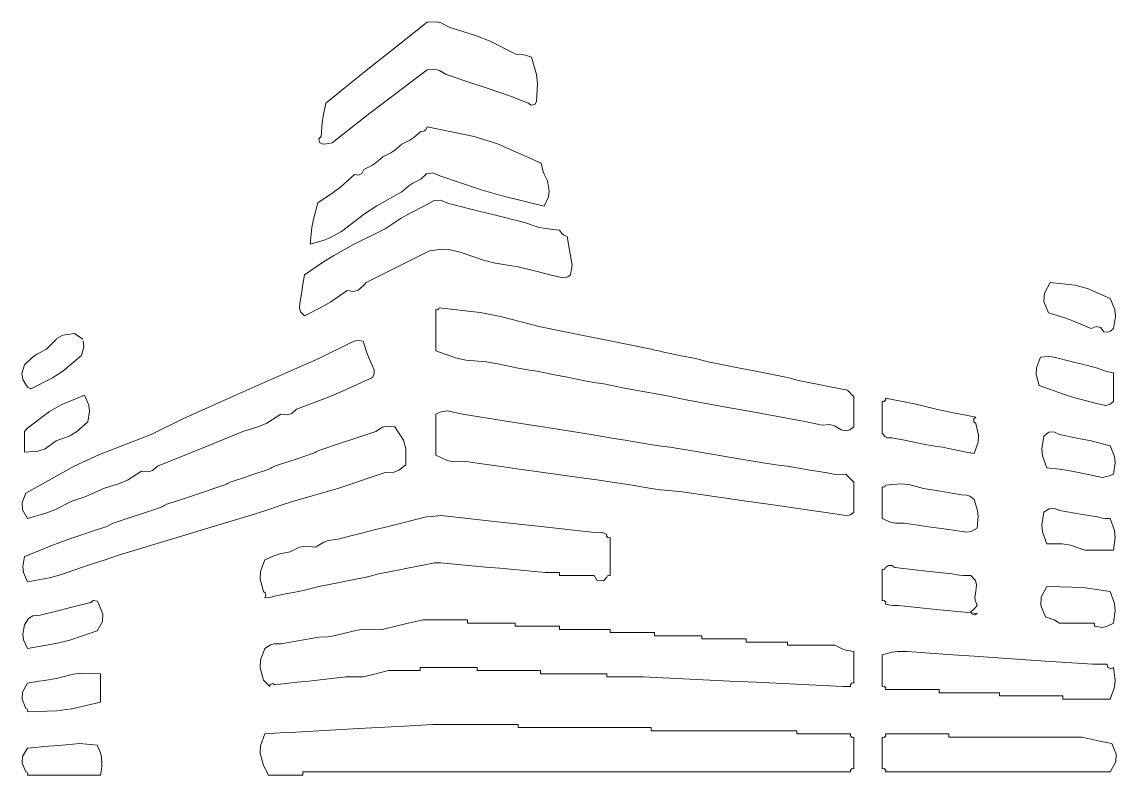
# Model space of a CAD drawing. Header units: millimetres. Extents: x -49572 to 104182, y -50696 to 51993.
# Drawn here: x -49032.79 to -49016.22, y 42904.61 to 42916.01 of the extents above; entities that cross this region are included whole.
import ezdxf

# ---------------------------------------------------------------- set-up
doc = ezdxf.new("R2010")
doc.units = ezdxf.units.MM
doc.header["$LTSCALE"] = 0.5
doc.layers.add('图框', color=7, linetype='Continuous', lineweight=18)

# ---------------------------------------------------------------- blocks, each defined once
blk = doc.blocks.new('GZDEH零件A3图框V01版')
at = {"lineweight": 5}
for p, q in [((3129.9715, -1833.5042), (3130.2794, -1833.261)), ((3130.2794, -1833.261), (3130.3479, -1833.2578)), ((3130.3479, -1833.2578), (3130.3859, -1833.2659)), ((3130.3859, -1833.2659), (3130.4472, -1833.297)), ((3130.4472, -1833.297), (3130.6539, -1833.3636)), ((3130.6539, -1833.3636), (3130.7556, -1833.4048)), ((3130.7556, -1833.4048), (3130.9505, -1833.5007)), ((3129.8181, -1833.6264), (3129.9715, -1833.5042)), ((3130.9505, -1833.5007), (3130.9992, -1833.5045)), ((3130.9992, -1833.5045), (3131.0238, -1833.5095)), ((3131.0238, -1833.5095), (3131.0703, -1833.5247)), ((3131.0703, -1833.5247), (3131.1064, -1833.6547)), ((3129.5124, -1833.8722), (3129.8181, -1833.6264)), ((3130.2794, -1833.6205), (3129.9903, -1833.8391)), ((3130.3385, -1833.6163), (3130.2794, -1833.6205)), ((3130.373, -1833.6249), (3130.3385, -1833.6163)), ((3130.4232, -1833.6565), (3130.373, -1833.6249)), ((3130.6245, -1833.7236), (3130.4232, -1833.6565)), ((3130.7252, -1833.7571), (3130.6245, -1833.7236)), ((3131.114, -1833.7254), (3131.1063, -1833.8602)), ((3131.1064, -1833.6547), (3131.114, -1833.7254)), ((3130.9265, -1833.8243), (3130.7252, -1833.7571)), ((3129.492, -1833.9718), (3129.5124, -1833.8722)), ((3129.9903, -1833.8391), (3129.8465, -1833.9493)), ((3130.9738, -1833.8449), (3130.9265, -1833.8243)), ((3130.9979, -1833.8545), (3130.9738, -1833.8449)), ((3131.0463, -1833.8722), (3130.9979, -1833.8545)), ((3131.0648, -1833.8882), (3131.0463, -1833.8722)), ((3131.0954, -1833.8821), (3131.0648, -1833.8882)), ((3131.1063, -1833.8602), (3131.0954, -1833.8821)), ((3129.4848, -1834.0225), (3129.492, -1833.9718)), ((3129.8465, -1833.9493), (3129.5603, -1834.1718)), ((3129.4765, -1834.1238), (3129.4848, -1834.0225)), ((3130.2686, -1834.0733), (3130.2794, -1834.0519)), ((3130.2794, -1834.0519), (3130.6343, -1834.1247)), ((3129.4604, -1834.1423), (3129.4765, -1834.1238)), ((3129.4665, -1834.1729), (3129.4604, -1834.1423)), ((3130.1493, -1834.1525), (3130.1789, -1834.1328)), ((3130.1789, -1834.1328), (3130.2314, -1834.0879)), ((3130.2314, -1834.0879), (3130.255, -1834.0835)), ((3130.255, -1834.0835), (3130.2686, -1834.0733)), ((3130.6343, -1834.1247), (3130.8109, -1834.181)), ((3129.4884, -1834.1838), (3129.4665, -1834.1729)), ((3129.5174, -1834.1803), (3129.4884, -1834.1838)), ((3129.5318, -1834.1779), (3129.5174, -1834.1803)), ((3129.5603, -1834.1718), (3129.5318, -1834.1779)), ((3130.0055, -1834.2484), (3130.0351, -1834.2286)), ((3130.0351, -1834.2286), (3130.0876, -1834.1838)), ((3130.0876, -1834.1838), (3130.1493, -1834.1525)), ((3130.8109, -1834.181), (3131.1422, -1834.3276)), ((3129.8912, -1834.3245), (3129.9438, -1834.2796)), ((3129.9438, -1834.2796), (3130.0055, -1834.2484)), ((3129.7854, -1834.4042), (3129.8, -1834.3755)), ((3129.8, -1834.3755), (3129.8617, -1834.3442)), ((3129.8617, -1834.3442), (3129.8912, -1834.3245)), ((3131.1422, -1834.3276), (3131.1549, -1834.3822)), ((3131.1549, -1834.3822), (3131.1648, -1834.4094)), ((3129.6248, -1834.5059), (3129.7281, -1834.4115)), ((3129.7281, -1834.4115), (3129.7598, -1834.417)), ((3129.7598, -1834.417), (3129.7854, -1834.4042)), ((3130.1698, -1834.4787), (3130.1402, -1834.4984)), ((3130.2314, -1834.4474), (3130.1698, -1834.4787)), ((3130.2738, -1834.4074), (3130.2314, -1834.4474)), ((3130.3222, -1834.3993), (3130.2738, -1834.4074)), ((3130.3752, -1834.4234), (3130.3222, -1834.3993)), ((3130.6874, -1834.5281), (3130.3752, -1834.4234)), ((3131.1648, -1834.4094), (3131.1902, -1834.4594)), ((3131.1902, -1834.4594), (3131.2028, -1834.5357)), ((3129.4525, -1834.6272), (3129.569, -1834.5496)), ((3129.569, -1834.5496), (3129.6248, -1834.5059)), ((3130.0876, -1834.5433), (3129.8972, -1834.6494)), ((3130.1402, -1834.4984), (3130.0876, -1834.5433)), ((3130.8462, -1834.5738), (3130.6874, -1834.5281)), ((3131.2028, -1834.5357), (3131.1972, -1834.5803)), ((3129.4194, -1834.7497), (3129.4525, -1834.6272)), ((3130.274, -1834.6432), (3130.1452, -1834.7073)), ((3130.3323, -1834.6097), (3130.274, -1834.6432)), ((3130.3793, -1834.6063), (3130.3323, -1834.6097)), ((3130.4418, -1834.6313), (3130.3793, -1834.6063)), ((3130.6719, -1834.6888), (3130.4418, -1834.6313)), ((3131.1662, -1834.6511), (3130.8462, -1834.5738)), ((3131.1972, -1834.5803), (3131.1662, -1834.6511)), ((3129.8051, -1834.71), (3129.6322, -1834.8429)), ((3129.8972, -1834.6494), (3129.8051, -1834.71)), ((3130.1452, -1834.7073), (3130.0824, -1834.7435)), ((3130.7869, -1834.7175), (3130.6719, -1834.6888)), ((3131.017, -1834.7751), (3130.7869, -1834.7175)), ((3129.4072, -1834.8127), (3129.4194, -1834.7497)), ((3130.0824, -1834.7435), (3129.9625, -1834.823)), ((3131.1193, -1834.8101), (3131.017, -1834.7751)), ((3131.1733, -1834.8223), (3131.1193, -1834.8101)), ((3129.3926, -1834.9388), (3129.4072, -1834.8127)), ((3129.5418, -1834.8926), (3129.4924, -1834.9124)), ((3129.6322, -1834.8429), (3129.5418, -1834.8926)), ((3129.8186, -1834.8949), (3129.7228, -1834.9428)), ((3129.8666, -1834.8709), (3129.8186, -1834.8949)), ((3129.9625, -1834.823), (3129.8666, -1834.8709)), ((3131.2807, -1834.835), (3131.1733, -1834.8223)), ((3131.2994, -1834.8593), (3131.2807, -1834.835)), ((3131.3128, -1834.87), (3131.2994, -1834.8593)), ((3131.3406, -1834.8829), (3131.3128, -1834.87)), ((3131.355, -1834.9692), (3131.3406, -1834.8829)), ((3129.4924, -1834.9124), (3129.3926, -1834.9388)), ((3129.7228, -1834.9428), (3129.5702, -1835.0271)), ((3130.298, -1834.9908), (3130.393, -1834.977)), ((3130.393, -1834.977), (3130.4445, -1834.9795)), ((3131.3622, -1835.0123), (3131.355, -1834.9692)), ((3129.5702, -1835.0271), (3129.4956, -1835.0728)), ((3130.1063, -1835.0866), (3130.298, -1834.9908)), ((3130.4445, -1834.9795), (3130.5377, -1835.0028)), ((3130.5377, -1835.0028), (3130.7057, -1835.0612)), ((3131.3765, -1835.0986), (3131.3622, -1835.0123)), ((3129.4956, -1835.0728), (3129.3513, -1835.1705)), ((3129.8186, -1835.2304), (3130.0104, -1835.1346)), ((3130.0104, -1835.1346), (3130.1063, -1835.0866)), ((3130.7057, -1835.0612), (3130.7933, -1835.0832)), ((3130.7933, -1835.0832), (3130.9691, -1835.1106)), ((3130.9691, -1835.1106), (3131.1033, -1835.1442)), ((3131.3646, -1835.1705), (3131.3694, -1835.1418)), ((3131.3694, -1835.1418), (3131.3718, -1835.1274)), ((3131.3718, -1835.1274), (3131.3765, -1835.0986)), ((3129.3513, -1835.1705), (3129.3369, -1835.2568)), ((3131.1033, -1835.1442), (3131.1704, -1835.1609)), ((3131.1704, -1835.1609), (3131.3046, -1835.1945)), ((3131.3046, -1835.1945), (3131.3304, -1835.1925)), ((3131.3304, -1835.1925), (3131.3446, -1835.1868)), ((3131.3446, -1835.1868), (3131.3646, -1835.1705)), ((3129.3297, -1835.3), (3129.3153, -1835.3862)), ((3129.3369, -1835.2568), (3129.3297, -1835.3)), ((3129.5504, -1835.375), (3129.6748, -1835.2904)), ((3129.6748, -1835.2904), (3129.7244, -1835.2972)), ((3129.7244, -1835.2972), (3129.757, -1835.2874)), ((3129.757, -1835.2874), (3129.7947, -1835.2544)), ((3129.7947, -1835.2544), (3129.8043, -1835.2448)), ((3129.8043, -1835.2448), (3129.8091, -1835.24)), ((3129.8091, -1835.24), (3129.8186, -1835.2304)), ((3134.9957, -1835.2304), (3134.9523, -1835.3107)), ((3135.1829, -1835.251), (3134.9957, -1835.2304)), ((3135.278, -1835.276), (3135.1829, -1835.251)), ((3135.4511, -1835.3503), (3135.278, -1835.276)), ((3129.3153, -1835.3862), (3129.3121, -1835.4271)), ((3129.4852, -1835.4136), (3129.5504, -1835.375)), ((3134.9523, -1835.3107), (3134.949, -1835.3738)), ((3134.949, -1835.3738), (3134.9837, -1835.4581)), ((3135.4861, -1835.4349), (3135.4511, -1835.3503)), ((3129.3121, -1835.4271), (3129.322, -1835.4535)), ((3129.322, -1835.4535), (3129.3513, -1835.4821)), ((3129.3513, -1835.4821), (3129.4852, -1835.4136)), ((3130.3566, -1835.4356), (3130.3459, -1835.4342)), ((3130.3459, -1835.4342), (3130.3459, -1835.5588)), ((3130.3647, -1835.4316), (3130.3566, -1835.4356)), ((3130.3699, -1835.4222), (3130.3647, -1835.4316)), ((3130.6801, -1835.457), (3130.3699, -1835.4222)), ((3130.8351, -1835.4861), (3130.6801, -1835.457)), ((3134.9837, -1835.4581), (3135.1151, -1835.5003)), ((3135.4916, -1835.4879), (3135.4861, -1835.4349)), ((3131.1369, -1835.566), (3130.8351, -1835.4861)), ((3135.1151, -1835.5003), (3135.1801, -1835.5243)), ((3135.1801, -1835.5243), (3135.3073, -1835.578)), ((3135.475, -1835.578), (3135.4916, -1835.4879)), ((3127.522, -1835.6286), (3127.4742, -1835.6526)), ((3127.6103, -1835.6155), (3127.522, -1835.6286)), ((3127.6732, -1835.6584), (3127.6103, -1835.6155)), ((3130.3459, -1835.5588), (3130.3459, -1835.6211)), ((3130.3459, -1835.6211), (3130.3459, -1835.7458)), ((3131.4724, -1835.6331), (3131.1369, -1835.566)), ((3131.6402, -1835.6667), (3131.4724, -1835.6331)), ((3135.3073, -1835.578), (3135.3438, -1835.5629)), ((3135.3438, -1835.5629), (3135.3779, -1835.5715)), ((3135.3779, -1835.5715), (3135.4031, -1835.6019)), ((3135.4031, -1835.6019), (3135.4333, -1835.6054)), ((3135.4333, -1835.6054), (3135.453, -1835.5988)), ((3135.453, -1835.5988), (3135.475, -1835.578)), ((3127.4742, -1835.6584), (3127.3979, -1835.7338)), ((3127.6615, -1835.7817), (3127.6806, -1835.7167)), ((3127.6806, -1835.7167), (3127.6741, -1835.671)), ((3129.6988, -1835.6858), (3129.6029, -1835.7338)), ((3129.7344, -1835.6709), (3129.6988, -1835.6858)), ((3129.7565, -1835.6682), (3129.7344, -1835.6709)), ((3129.7947, -1835.6738), (3129.7565, -1835.6682)), ((3129.8228, -1835.7621), (3129.7947, -1835.6738)), ((3131.9757, -1835.7338), (3131.6402, -1835.6667)), ((3127.2894, -1835.7963), (3127.2301, -1835.8536)), ((3127.3245, -1835.7713), (3127.2894, -1835.7963)), ((3127.3979, -1835.7338), (3127.3245, -1835.7713)), ((3127.5216, -1835.9003), (3127.6615, -1835.7817)), ((3129.4591, -1835.8057), (3129.0467, -1835.9875)), ((3129.555, -1835.7577), (3129.4591, -1835.8057)), ((3129.6029, -1835.7338), (3129.555, -1835.7577)), ((3129.8397, -1835.8055), (3129.8228, -1835.7621)), ((3129.8786, -1835.8896), (3129.8397, -1835.8055)), ((3130.3459, -1835.7458), (3130.4935, -1835.7995)), ((3130.4935, -1835.7995), (3130.5729, -1835.8169)), ((3132.0141, -1835.7434), (3131.9757, -1835.7338)), ((3132.0333, -1835.7481), (3132.0141, -1835.7434)), ((3132.0716, -1835.7577), (3132.0333, -1835.7481)), ((3132.1675, -1835.7769), (3132.0716, -1835.7577)), ((3132.2154, -1835.7865), (3132.1675, -1835.7769)), ((3132.3113, -1835.8057), (3132.2154, -1835.7865)), ((3132.3496, -1835.8153), (3132.3113, -1835.8057)), ((3134.9238, -1835.7937), (3134.8928, -1835.8744)), ((3134.9813, -1835.789), (3134.9238, -1835.7937)), ((3135.0116, -1835.7915), (3134.9813, -1835.789)), ((3135.0676, -1835.8057), (3135.0116, -1835.7915)), ((3135.1826, -1835.8344), (3135.0676, -1835.8057)), ((3127.2301, -1835.8536), (3127.211, -1835.9187)), ((3130.5729, -1835.8169), (3130.7294, -1835.8296)), ((3130.7294, -1835.8296), (3130.8253, -1835.8488)), ((3130.8253, -1835.8488), (3130.8732, -1835.8584)), ((3130.8732, -1835.8584), (3130.9691, -1835.8776)), ((3130.9691, -1835.8776), (3131.0266, -1835.8872)), ((3131.0266, -1835.8872), (3131.0554, -1835.892)), ((3132.3688, -1835.8201), (3132.3496, -1835.8153)), ((3132.4072, -1835.8296), (3132.3688, -1835.8201)), ((3132.6468, -1835.8776), (3132.4072, -1835.8296)), ((3132.7667, -1835.9015), (3132.6468, -1835.8776)), ((3134.8928, -1835.8744), (3134.8899, -1835.9258)), ((3135.2401, -1835.8488), (3135.1826, -1835.8344)), ((3135.3552, -1835.8776), (3135.2401, -1835.8488)), ((3135.4022, -1835.8949), (3135.3552, -1835.8776)), ((3127.211, -1835.9187), (3127.2176, -1835.9643)), ((3127.2176, -1835.9643), (3127.2541, -1836.0214)), ((3127.2781, -1836.0334), (3127.4426, -1835.9522)), ((3127.4426, -1835.9522), (3127.5216, -1835.9003)), ((3129.6395, -1836.0524), (3129.8666, -1835.9495)), ((3129.8666, -1835.9495), (3129.8752, -1835.9266)), ((3129.8752, -1835.9266), (3129.8778, -1835.914)), ((3129.8778, -1835.914), (3129.8786, -1835.8896)), ((3131.0554, -1835.892), (3131.1129, -1835.9015)), ((3131.1129, -1835.9015), (3131.2567, -1835.9303)), ((3131.2567, -1835.9303), (3131.3286, -1835.9447)), ((3131.3286, -1835.9447), (3131.4724, -1835.9734)), ((3133.0064, -1835.9495), (3132.7667, -1835.9015)), ((3133.0447, -1835.9591), (3133.0064, -1835.9495)), ((3133.0639, -1835.9639), (3133.0447, -1835.9591)), ((3133.1022, -1835.9734), (3133.0639, -1835.9639)), ((3134.8899, -1835.9258), (3134.9118, -1836.0094)), ((3135.4263, -1835.9021), (3135.4022, -1835.8949)), ((3135.475, -1835.9135), (3135.4263, -1835.9021)), ((3135.475, -1835.9998), (3135.475, -1835.9135)), ((3127.2541, -1836.0214), (3127.2637, -1836.0262)), ((3127.2637, -1836.0262), (3127.2685, -1836.0286)), ((3127.2685, -1836.0286), (3127.2781, -1836.0334)), ((3129.0467, -1835.9875), (3128.8406, -1836.0785)), ((3129.5243, -1836.1004), (3129.6395, -1836.0524)), ((3131.4724, -1835.9734), (3131.5299, -1835.983)), ((3131.5299, -1835.983), (3131.5587, -1835.9878)), ((3131.5587, -1835.9878), (3131.6162, -1835.9974)), ((3131.6162, -1835.9974), (3131.7121, -1836.0166)), ((3131.7121, -1836.0166), (3131.76, -1836.0262)), ((3131.76, -1836.0262), (3131.8559, -1836.0453)), ((3131.8559, -1836.0453), (3131.9134, -1836.0549)), ((3133.246, -1836.0022), (3133.1022, -1835.9734)), ((3133.3179, -1836.0166), (3133.246, -1836.0022)), ((3133.4617, -1836.0453), (3133.3179, -1836.0166)), ((3133.4809, -1836.0645), (3133.4617, -1836.0453)), ((3134.9118, -1836.0094), (3135.096, -1836.0751)), ((3135.475, -1836.043), (3135.475, -1835.9998)), ((3135.475, -1836.1292), (3135.475, -1836.043)), ((3127.6855, -1836.0813), (3127.5076, -1836.1567)), ((3127.7175, -1836.1568), (3127.6855, -1836.0813)), ((3128.8406, -1836.0785), (3128.4285, -1836.2611)), ((3129.2914, -1836.1892), (3129.5243, -1836.1004)), ((3131.9134, -1836.0549), (3131.9422, -1836.0597)), ((3131.9422, -1836.0597), (3131.9997, -1836.0693)), ((3131.9997, -1836.0693), (3132.0956, -1836.0885)), ((3132.0956, -1836.0885), (3132.1435, -1836.0981)), ((3132.1435, -1836.0981), (3132.2394, -1836.1173)), ((3132.2394, -1836.1173), (3132.5556, -1836.1756)), ((3133.4905, -1836.0741), (3133.4809, -1836.0645)), ((3133.5097, -1836.0933), (3133.4905, -1836.0741)), ((3133.5097, -1836.1844), (3133.5097, -1836.0933)), ((3133.7388, -1836.1315), (3133.7254, -1836.1292)), ((3133.7254, -1836.1292), (3133.7254, -1836.2251)), ((3133.7516, -1836.1186), (3133.7388, -1836.1315)), ((3133.9037, -1836.1341), (3133.7494, -1836.1053)), ((3133.7494, -1836.1053), (3133.7516, -1836.1186)), ((3133.9805, -1836.1509), (3133.9037, -1836.1341)), ((3135.096, -1836.0751), (3135.1899, -1836.104)), ((3135.1899, -1836.104), (3135.3792, -1836.1532)), ((3135.4444, -1836.1542), (3135.475, -1836.1292)), ((3127.4214, -1836.206), (3127.2661, -1836.321)), ((3127.5076, -1836.1567), (3127.4214, -1836.206)), ((3127.7095, -1836.285), (3127.7231, -1836.2041)), ((3127.7231, -1836.2041), (3127.7175, -1836.1568)), ((3129.2537, -1836.2222), (3129.2914, -1836.1892)), ((3130.3783, -1836.212), (3130.3459, -1836.2251)), ((3130.3954, -1836.2071), (3130.3783, -1836.212)), ((3130.4298, -1836.2011), (3130.3954, -1836.2071)), ((3130.5017, -1836.2155), (3130.4298, -1836.2011)), ((3130.5377, -1836.2227), (3130.5017, -1836.2155)), ((3132.5556, -1836.1756), (3132.7138, -1836.2044)), ((3132.7138, -1836.2044), (3133.0303, -1836.2611)), ((3133.5097, -1836.2299), (3133.5097, -1836.1844)), ((3134.1328, -1836.1892), (3133.9805, -1836.1509)), ((3134.2287, -1836.2083), (3134.1328, -1836.1892)), ((3134.2766, -1836.2179), (3134.2287, -1836.2083)), ((3134.3725, -1836.2371), (3134.2766, -1836.2179)), ((3135.3792, -1836.1532), (3135.4179, -1836.1608)), ((3135.4179, -1836.1608), (3135.4444, -1836.1542)), ((3127.6254, -1836.3587), (3127.7095, -1836.285)), ((3128.4285, -1836.2611), (3128.3326, -1836.309)), ((3129.0051, -1836.3204), (3129.0647, -1836.293)), ((3129.0647, -1836.293), (3129.1715, -1836.2251)), ((3129.1715, -1836.2251), (3129.2211, -1836.2319)), ((3129.2211, -1836.2319), (3129.2537, -1836.2222)), ((3130.3459, -1836.2251), (3130.3459, -1836.3497)), ((3130.6096, -1836.2371), (3130.5377, -1836.2227)), ((3130.974, -1836.2936), (3130.6096, -1836.2371)), ((3131.1562, -1836.3224), (3130.974, -1836.2936)), ((3133.0303, -1836.2611), (3133.1262, -1836.2802)), ((3133.1262, -1836.2802), (3133.1741, -1836.2898)), ((3133.1741, -1836.2898), (3133.27, -1836.309)), ((3133.5097, -1836.321), (3133.5097, -1836.2299)), ((3133.7254, -1836.2251), (3133.7254, -1836.273)), ((3133.7254, -1836.273), (3133.7254, -1836.3689)), ((3134.3965, -1836.2419), (3134.3725, -1836.2371)), ((3134.4085, -1836.2443), (3134.3965, -1836.2419)), ((3134.4324, -1836.2491), (3134.4085, -1836.2443)), ((3134.4172, -1836.2607), (3134.4324, -1836.2491)), ((3134.4172, -1836.2853), (3134.4172, -1836.2607)), ((3134.4324, -1836.297), (3134.4172, -1836.2853)), ((3134.4537, -1836.3857), (3134.4324, -1836.297)), ((3127.2445, -1836.3426), (3127.2301, -1836.3569)), ((3127.2301, -1836.3569), (3127.2301, -1836.4192)), ((3127.2517, -1836.3354), (3127.2445, -1836.3426)), ((3127.2661, -1836.321), (3127.2517, -1836.3354)), ((3127.5744, -1836.3893), (3127.6254, -1836.3587)), ((3128.1888, -1836.3809), (3127.7982, -1836.5302)), ((3128.2847, -1836.333), (3128.1888, -1836.3809)), ((3128.3326, -1836.309), (3128.2847, -1836.333)), ((3128.6258, -1836.4642), (3128.8839, -1836.3569)), ((3128.8839, -1836.3569), (3129.0051, -1836.3204)), ((3129.8905, -1836.3569), (3129.718, -1836.4145)), ((3129.9407, -1836.3254), (3129.8905, -1836.3569)), ((3129.9752, -1836.3167), (3129.9407, -1836.3254)), ((3130.0344, -1836.321), (3129.9752, -1836.3167)), ((3130.0991, -1836.4218), (3130.0344, -1836.321)), ((3130.3459, -1836.3497), (3130.3459, -1836.4121)), ((3131.5204, -1836.3809), (3131.1562, -1836.3224)), ((3131.6929, -1836.4097), (3131.5204, -1836.3809)), ((3133.27, -1836.309), (3133.3291, -1836.3047)), ((3133.3291, -1836.3047), (3133.3636, -1836.3134)), ((3133.3636, -1836.3134), (3133.4138, -1836.3449)), ((3133.4138, -1836.3449), (3133.4526, -1836.3526)), ((3133.4526, -1836.3526), (3133.479, -1836.3459)), ((3133.479, -1836.3459), (3133.5097, -1836.321)), ((3133.7254, -1836.3689), (3133.7453, -1836.3942)), ((3134.4509, -1836.4387), (3134.4537, -1836.3857)), ((3134.9852, -1836.3626), (3134.9477, -1836.3929)), ((3135.0249, -1836.3586), (3134.9852, -1836.3626)), ((3135.0676, -1836.3809), (3135.0249, -1836.3586)), ((3135.1634, -1836.4001), (3135.0676, -1836.3809)), ((3127.2301, -1836.4192), (3127.2301, -1836.4504)), ((3127.2301, -1836.4504), (3127.2301, -1836.5127)), ((3127.3871, -1836.4879), (3127.4698, -1836.4288)), ((3127.4698, -1836.4288), (3127.5744, -1836.3893)), ((3128.4964, -1836.5169), (3128.6258, -1836.4642)), ((3129.6317, -1836.4432), (3129.4591, -1836.5007)), ((3129.718, -1836.4145), (3129.6317, -1836.4432)), ((3130.1186, -1836.4888), (3130.0991, -1836.4218)), ((3130.3459, -1836.4121), (3130.3459, -1836.5367)), ((3131.7792, -1836.424), (3131.6929, -1836.4097)), ((3131.9518, -1836.4528), (3131.7792, -1836.424)), ((3132.0189, -1836.4624), (3131.9518, -1836.4528)), ((3132.0524, -1836.4672), (3132.0189, -1836.4624)), ((3132.1195, -1836.4768), (3132.0524, -1836.4672)), ((3133.7453, -1836.3942), (3133.7651, -1836.4041)), ((3133.7651, -1836.4041), (3133.7973, -1836.4049)), ((3133.7973, -1836.4049), (3133.8932, -1836.424)), ((3133.8932, -1836.424), (3133.9411, -1836.4336)), ((3133.9411, -1836.4336), (3134.037, -1836.4528)), ((3134.037, -1836.4528), (3134.0945, -1836.4624)), ((3134.0945, -1836.4624), (3134.1233, -1836.4672)), ((3134.1233, -1836.4672), (3134.1808, -1836.4768)), ((3134.4204, -1836.5247), (3134.4509, -1836.4387)), ((3134.9477, -1836.3929), (3134.934, -1836.4882)), ((3135.2114, -1836.4097), (3135.1634, -1836.4001)), ((3135.3073, -1836.4288), (3135.2114, -1836.4097)), ((3135.3649, -1836.4429), (3135.3073, -1836.4288)), ((3135.3936, -1836.4501), (3135.3649, -1836.4429)), ((3135.4511, -1836.4648), (3135.3936, -1836.4501)), ((3135.4833, -1836.5454), (3135.4511, -1836.4648)), ((3127.2301, -1836.5127), (3127.3316, -1836.5073)), ((3127.3316, -1836.5073), (3127.3871, -1836.4879)), ((3127.7982, -1836.5302), (3127.6069, -1836.6199)), ((3128.2368, -1836.6206), (3128.4964, -1836.5169)), ((3129.4112, -1836.5247), (3129.2961, -1836.5631)), ((3129.4304, -1836.5151), (3129.4112, -1836.5247)), ((3129.44, -1836.5103), (3129.4304, -1836.5151)), ((3129.4591, -1836.5007), (3129.44, -1836.5103)), ((3130.1182, -1836.6086), (3130.1186, -1836.4888)), ((3130.3459, -1836.5367), (3130.4299, -1836.5768)), ((3132.4072, -1836.5247), (3132.1195, -1836.4768)), ((3132.551, -1836.5487), (3132.4072, -1836.5247)), ((3132.8386, -1836.5966), (3132.551, -1836.5487)), ((3134.1808, -1836.4768), (3134.2527, -1836.4912)), ((3134.2527, -1836.4912), (3134.2886, -1836.4983)), ((3134.2886, -1836.4983), (3134.3605, -1836.5127)), ((3134.3605, -1836.5127), (3134.3845, -1836.5175)), ((3134.3845, -1836.5175), (3134.3965, -1836.5199)), ((3134.3965, -1836.5199), (3134.4204, -1836.5247)), ((3134.934, -1836.4882), (3134.9393, -1836.5418)), ((3134.9393, -1836.5418), (3134.9717, -1836.6326)), ((3135.4888, -1836.5948), (3135.4833, -1836.5454)), ((3127.6069, -1836.6199), (3127.2421, -1836.8243)), ((3128.1991, -1836.6536), (3128.2368, -1836.6206)), ((3129.1044, -1836.6302), (3129.0948, -1836.635)), ((3129.1236, -1836.6206), (3129.1044, -1836.6302)), ((3129.2386, -1836.5822), (3129.1236, -1836.6206)), ((3129.2961, -1836.5631), (3129.2386, -1836.5822)), ((3130.066, -1836.6501), (3130.1182, -1836.6086)), ((3130.4299, -1836.5768), (3130.4806, -1836.5875)), ((3130.4806, -1836.5875), (3130.5736, -1836.5846)), ((3130.5736, -1836.5846), (3130.6072, -1836.5894)), ((3130.6072, -1836.5894), (3130.624, -1836.5918)), ((3130.624, -1836.5918), (3130.6575, -1836.5966)), ((3130.6575, -1836.5966), (3130.8588, -1836.6254)), ((3130.8588, -1836.6254), (3130.9595, -1836.6397)), ((3132.9057, -1836.6062), (3132.8386, -1836.5966)), ((3132.9392, -1836.611), (3132.9057, -1836.6062)), ((3133.0064, -1836.6206), (3132.9392, -1836.611)), ((3133.1214, -1836.6397), (3133.0064, -1836.6206)), ((3134.9717, -1836.6326), (3135.0682, -1836.6424)), ((3135.475, -1836.6805), (3135.4888, -1836.5948)), ((3128.0102, -1836.7244), (3128.1169, -1836.6565)), ((3128.1169, -1836.6565), (3128.1665, -1836.6634)), ((3128.1665, -1836.6634), (3128.1991, -1836.6536)), ((3128.9031, -1836.7021), (3128.788, -1836.7404)), ((3128.9606, -1836.6829), (3128.9031, -1836.7021)), ((3129.0756, -1836.6445), (3128.9606, -1836.6829)), ((3129.0948, -1836.635), (3129.0756, -1836.6445)), ((3129.7467, -1836.7404), (3129.8186, -1836.7164)), ((3129.8186, -1836.7164), (3129.9625, -1836.6685)), ((3129.9625, -1836.6685), (3130.0291, -1836.6643)), ((3130.0291, -1836.6643), (3130.066, -1836.6501)), ((3130.9595, -1836.6397), (3131.1608, -1836.6685)), ((3131.1608, -1836.6685), (3131.4295, -1836.7049)), ((3131.4295, -1836.7049), (3131.5638, -1836.7241)), ((3133.1789, -1836.6493), (3133.1214, -1836.6397)), ((3133.294, -1836.6685), (3133.1789, -1836.6493)), ((3133.3552, -1836.6808), (3133.294, -1836.6685)), ((3133.3873, -1836.6833), (3133.3552, -1836.6808)), ((3133.4498, -1836.6805), (3133.3873, -1836.6833)), ((3133.4737, -1836.7045), (3133.4498, -1836.6805)), ((3133.4857, -1836.7164), (3133.4737, -1836.7045)), ((3133.5097, -1836.7404), (3133.4857, -1836.7164)), ((3135.0682, -1836.6424), (3135.1163, -1836.6496)), ((3135.1163, -1836.6496), (3135.2114, -1836.6685)), ((3135.2114, -1836.6685), (3135.2833, -1836.6829)), ((3135.2833, -1836.6829), (3135.3192, -1836.6901)), ((3135.3192, -1836.6901), (3135.3911, -1836.7045)), ((3135.3911, -1836.7045), (3135.4255, -1836.6985)), ((3135.4255, -1836.6985), (3135.4427, -1836.6936)), ((3135.4427, -1836.6936), (3135.475, -1836.6805)), ((3127.7354, -1836.8312), (3127.8293, -1836.7883)), ((3127.8293, -1836.7883), (3127.9505, -1836.7518)), ((3127.9505, -1836.7518), (3128.0102, -1836.7244)), ((3128.7401, -1836.7644), (3128.5675, -1836.8219)), ((3128.7593, -1836.7548), (3128.7401, -1836.7644)), ((3128.7689, -1836.75), (3128.7593, -1836.7548)), ((3128.788, -1836.7404), (3128.7689, -1836.75)), ((3129.4687, -1836.8267), (3129.6029, -1836.7883)), ((3129.6029, -1836.7883), (3129.7467, -1836.7404)), ((3131.5638, -1836.7241), (3131.8319, -1836.7644)), ((3131.8319, -1836.7644), (3131.975, -1836.7882)), ((3131.975, -1836.7882), (3132.0471, -1836.7978)), ((3132.0471, -1836.7978), (3132.1915, -1836.8123)), ((3133.5097, -1836.8315), (3133.5097, -1836.7404)), ((3133.736, -1836.7778), (3133.7254, -1836.7764)), ((3133.7254, -1836.7764), (3133.7254, -1836.8722)), ((3133.7441, -1836.7738), (3133.736, -1836.7778)), ((3133.7494, -1836.7644), (3133.7441, -1836.7738)), ((3133.8643, -1836.7534), (3133.7494, -1836.7644)), ((3133.9255, -1836.7585), (3133.8643, -1836.7534)), ((3134.037, -1836.7883), (3133.9255, -1836.7585)), ((3134.152, -1836.8075), (3134.037, -1836.7883)), ((3127.2421, -1836.8243), (3127.2129, -1836.8954)), ((3127.5896, -1836.8842), (3127.6872, -1836.8504)), ((3127.6872, -1836.8504), (3127.7354, -1836.8312)), ((3128.4812, -1836.8507), (3128.3087, -1836.9082)), ((3128.5675, -1836.8219), (3128.4812, -1836.8507)), ((3129.2674, -1836.8842), (3129.4016, -1836.8459)), ((3129.4016, -1836.8459), (3129.4687, -1836.8267)), ((3132.1915, -1836.8123), (3132.6612, -1836.8794)), ((3132.6612, -1836.8794), (3132.8961, -1836.913)), ((3133.5097, -1836.877), (3133.5097, -1836.8315)), ((3133.5097, -1836.9681), (3133.5097, -1836.877)), ((3133.7254, -1836.8722), (3133.7254, -1836.9202)), ((3134.2095, -1836.8171), (3134.152, -1836.8075)), ((3134.3246, -1836.8363), (3134.2095, -1836.8171)), ((3134.3655, -1836.8387), (3134.3246, -1836.8363)), ((3134.388, -1836.8472), (3134.3655, -1836.8387)), ((3134.4204, -1836.8722), (3134.388, -1836.8472)), ((3134.4454, -1836.9554), (3134.4204, -1836.8722)), ((3127.2129, -1836.8954), (3127.2163, -1836.9491)), ((3127.2163, -1836.9491), (3127.2541, -1837.016)), ((3127.3926, -1836.9757), (3127.4608, -1836.9489)), ((3127.4608, -1836.9489), (3127.5896, -1836.8842)), ((3128.2607, -1836.9322), (3128.1169, -1836.9801)), ((3128.2799, -1836.9226), (3128.2607, -1836.9322)), ((3128.2895, -1836.9178), (3128.2799, -1836.9226)), ((3128.3087, -1836.9082), (3128.2895, -1836.9178)), ((3128.9798, -1836.9801), (3129.0948, -1836.9417)), ((3129.0948, -1836.9417), (3129.1523, -1836.9226)), ((3129.1523, -1836.9226), (3129.2674, -1836.8842)), ((3132.8961, -1836.913), (3133.3659, -1836.9801)), ((3133.7254, -1836.9202), (3133.7254, -1837.016)), ((3134.4505, -1837.0013), (3134.4454, -1836.9554)), ((3134.9882, -1836.942), (3134.9477, -1836.9681)), ((3135.0227, -1836.9386), (3134.9882, -1836.942)), ((3135.0676, -1836.9561), (3135.0227, -1836.9386)), ((3135.1826, -1836.9753), (3135.0676, -1836.9561)), ((3127.2541, -1837.016), (3127.3926, -1836.9757)), ((3128.045, -1837.0041), (3127.9012, -1837.052)), ((3128.1169, -1836.9801), (3128.045, -1837.0041)), ((3128.5675, -1837.1047), (3128.9798, -1836.9801)), ((3130.274, -1837.0041), (3130.0056, -1837.0712)), ((3130.3172, -1836.9993), (3130.274, -1837.0041)), ((3130.3387, -1836.9969), (3130.3172, -1836.9993)), ((3130.3819, -1836.9921), (3130.3387, -1836.9969)), ((3130.8564, -1837.0448), (3130.3819, -1836.9921)), ((3131.0937, -1837.0712), (3130.8564, -1837.0448)), ((3133.3659, -1836.9801), (3133.3994, -1836.9849)), ((3133.3994, -1836.9849), (3133.4162, -1836.9873)), ((3133.4162, -1836.9873), (3133.4498, -1836.9921)), ((3133.4498, -1836.9921), (3133.4755, -1836.9904)), ((3133.4755, -1836.9904), (3133.4899, -1836.9847)), ((3133.4899, -1836.9847), (3133.5097, -1836.9681)), ((3133.7254, -1837.016), (3133.788, -1837.0442)), ((3133.788, -1837.0442), (3133.8245, -1837.0521)), ((3134.4444, -1837.0879), (3134.4505, -1837.0013)), ((3134.9477, -1836.9681), (3134.934, -1837.0635)), ((3135.2401, -1836.9849), (3135.1826, -1836.9753)), ((3135.3552, -1837.0041), (3135.2401, -1836.9849)), ((3135.3929, -1837.0123), (3135.3552, -1837.0041)), ((3135.4124, -1837.0147), (3135.3929, -1837.0123)), ((3135.4511, -1837.016), (3135.4124, -1837.0147)), ((3135.4834, -1837.1068), (3135.4511, -1837.016)), ((3127.7382, -1837.1143), (3127.6807, -1837.1335)), ((3127.8533, -1837.076), (3127.7382, -1837.1143)), ((3127.8725, -1837.0664), (3127.8533, -1837.076)), ((3127.8821, -1837.0616), (3127.8725, -1837.0664)), ((3127.9012, -1837.052), (3127.8821, -1837.0616)), ((3128.3614, -1837.167), (3128.5675, -1837.1047)), ((3129.8714, -1837.1047), (3129.6029, -1837.1718)), ((3130.0056, -1837.0712), (3129.8714, -1837.1047)), ((3131.5683, -1837.1239), (3131.0937, -1837.0712)), ((3131.5974, -1837.1217), (3131.5683, -1837.1239)), ((3131.6134, -1837.1244), (3131.5974, -1837.1217)), ((3131.6402, -1837.1359), (3131.6134, -1837.1244)), ((3133.8245, -1837.0521), (3133.8932, -1837.052)), ((3133.8932, -1837.052), (3134.0274, -1837.0712)), ((3134.0274, -1837.0712), (3134.0945, -1837.0808)), ((3134.0945, -1837.0808), (3134.2287, -1837.0999)), ((3134.2287, -1837.0999), (3134.2623, -1837.1047)), ((3134.2623, -1837.1047), (3134.279, -1837.1071)), ((3134.279, -1837.1071), (3134.3126, -1837.1119)), ((3134.3126, -1837.1119), (3134.3656, -1837.1196)), ((3134.3656, -1837.1196), (3134.3975, -1837.1138)), ((3134.3975, -1837.1138), (3134.4444, -1837.0879)), ((3134.934, -1837.0635), (3134.9393, -1837.117)), ((3134.9393, -1837.117), (3134.9717, -1837.2078)), ((3135.4888, -1837.1604), (3135.4834, -1837.1068)), ((3127.5657, -1837.1718), (3127.4311, -1837.2236)), ((3127.6807, -1837.1335), (3127.5657, -1837.1718)), ((3127.9492, -1837.2917), (3128.3614, -1837.167)), ((3129.4963, -1837.1952), (3129.4352, -1837.2318)), ((3129.5325, -1837.1823), (3129.4963, -1837.1952)), ((3129.6029, -1837.1718), (3129.5325, -1837.1823)), ((3131.6379, -1837.1492), (3131.6402, -1837.1359)), ((3131.6508, -1837.1621), (3131.6379, -1837.1492)), ((3131.6642, -1837.1598), (3131.6508, -1837.1621)), ((3131.6642, -1837.2749), (3131.6642, -1837.1598)), ((3134.9717, -1837.2078), (3135.0883, -1837.2079)), ((3135.0883, -1837.2079), (3135.1489, -1837.218)), ((3135.475, -1837.2557), (3135.4888, -1837.1604)), ((3127.364, -1837.25), (3127.2301, -1837.3037)), ((3127.4311, -1837.2236), (3127.364, -1837.25)), ((3127.8341, -1837.33), (3127.9492, -1837.2917)), ((3129.1255, -1837.2959), (3129.0517, -1837.3276)), ((3129.1647, -1837.2837), (3129.1255, -1837.2959)), ((3129.2434, -1837.2677), (3129.1647, -1837.2837)), ((3129.3135, -1837.2333), (3129.2434, -1837.2677)), ((3129.3574, -1837.2251), (3129.3135, -1837.2333)), ((3129.4352, -1837.2318), (3129.3574, -1837.2251)), ((3131.6642, -1837.3324), (3131.6642, -1837.2749)), ((3135.1489, -1837.218), (3135.2593, -1837.2557)), ((3135.2593, -1837.2557), (3135.3456, -1837.2557)), ((3135.3456, -1837.2557), (3135.3887, -1837.2557)), ((3135.3887, -1837.2557), (3135.475, -1837.2557)), ((3127.2301, -1837.3037), (3127.2175, -1837.3799)), ((3127.2175, -1837.3799), (3127.2231, -1837.4246)), ((3127.6615, -1837.3875), (3127.7766, -1837.3492)), ((3127.7766, -1837.3492), (3127.8341, -1837.33)), ((3129.0517, -1837.3276), (3129.0184, -1837.4176)), ((3130.1302, -1837.3923), (3130.274, -1837.3636)), ((3130.274, -1837.3636), (3130.298, -1837.3588)), ((3130.298, -1837.3588), (3130.31, -1837.3564)), ((3130.31, -1837.3564), (3130.334, -1837.3516)), ((3130.334, -1837.3516), (3130.3531, -1837.3516)), ((3130.3531, -1837.3516), (3130.3627, -1837.3516)), ((3130.3627, -1837.3516), (3130.3819, -1837.3516)), ((3130.3819, -1837.3516), (3130.4346, -1837.3564)), ((3130.4346, -1837.3564), (3130.461, -1837.3588)), ((3130.461, -1837.3588), (3130.5137, -1837.3636)), ((3130.5137, -1837.3636), (3130.7246, -1837.3827)), ((3131.6642, -1837.4475), (3131.6642, -1837.3324)), ((3133.773, -1837.3712), (3133.7494, -1837.3875)), ((3133.7976, -1837.3712), (3133.773, -1837.3712)), ((3133.8213, -1837.3875), (3133.7976, -1837.3712)), ((3127.2231, -1837.4246), (3127.2541, -1837.4954)), ((3127.4199, -1837.4646), (3127.5023, -1837.4428)), ((3127.5023, -1837.4428), (3127.6615, -1837.3875)), ((3129.0184, -1837.4176), (3129.0155, -1837.4744)), ((3129.6748, -1837.4882), (3129.8186, -1837.4594)), ((3129.8186, -1837.4594), (3129.857, -1837.4499)), ((3129.857, -1837.4499), (3129.8762, -1837.4451)), ((3129.8762, -1837.4451), (3129.9145, -1837.4355)), ((3129.9145, -1837.4355), (3130.0583, -1837.4067)), ((3130.0583, -1837.4067), (3130.1302, -1837.3923)), ((3130.7246, -1837.3827), (3130.8301, -1837.3923)), ((3130.8301, -1837.3923), (3131.041, -1837.4115)), ((3131.041, -1837.4115), (3131.0937, -1837.4163)), ((3131.0937, -1837.4163), (3131.1201, -1837.4187)), ((3131.1201, -1837.4187), (3131.1728, -1837.4235)), ((3131.1728, -1837.4235), (3131.216, -1837.4235)), ((3131.216, -1837.4235), (3131.2375, -1837.4235)), ((3131.2375, -1837.4235), (3131.2807, -1837.4235)), ((3131.2807, -1837.4235), (3131.2807, -1837.4331)), ((3131.2807, -1837.4331), (3131.2807, -1837.4379)), ((3131.2807, -1837.4379), (3131.2807, -1837.4475)), ((3131.2807, -1837.4475), (3131.3861, -1837.4475)), ((3131.3861, -1837.4475), (3131.4389, -1837.4475)), ((3131.4389, -1837.4475), (3131.5443, -1837.4475)), ((3131.5443, -1837.4475), (3131.5636, -1837.481)), ((3131.6133, -1837.4872), (3131.6402, -1837.4594)), ((3131.6402, -1837.4594), (3131.6454, -1837.4501)), ((3131.6454, -1837.4501), (3131.6535, -1837.446)), ((3131.6535, -1837.446), (3131.6642, -1837.4475)), ((3133.736, -1837.401), (3133.7254, -1837.3995)), ((3133.7254, -1837.3995), (3133.7254, -1837.4954)), ((3133.7441, -1837.3969), (3133.736, -1837.401)), ((3133.7494, -1837.3875), (3133.7441, -1837.3969)), ((3133.9938, -1837.4067), (3133.8213, -1837.3875)), ((3134.0801, -1837.4163), (3133.9938, -1837.4067)), ((3134.2527, -1837.4355), (3134.0801, -1837.4163)), ((3134.3098, -1837.4437), (3134.2527, -1837.4355)), ((3134.3388, -1837.4462), (3134.3098, -1837.4437)), ((3134.3965, -1837.4475), (3134.3388, -1837.4462)), ((3134.4298, -1837.4848), (3134.3965, -1837.4475)), ((3127.2541, -1837.4954), (3127.4199, -1837.4646)), ((3129.0155, -1837.4744), (3129.0397, -1837.5673)), ((3129.3633, -1837.5553), (3129.4016, -1837.5457)), ((3129.4016, -1837.5457), (3129.4208, -1837.5409)), ((3129.4208, -1837.5409), (3129.4591, -1837.5313)), ((3129.4591, -1837.5313), (3129.6029, -1837.5026)), ((3129.6029, -1837.5026), (3129.6748, -1837.4882)), ((3131.5636, -1837.481), (3131.6133, -1837.4872)), ((3133.7254, -1837.4954), (3133.7254, -1837.5433)), ((3133.7254, -1837.5433), (3133.7254, -1837.6392)), ((3134.4396, -1837.5178), (3134.4298, -1837.4848)), ((3134.4324, -1837.5673), (3134.4396, -1837.5178)), ((3134.9717, -1837.5313), (3134.9283, -1837.6116)), ((3135.164, -1837.5342), (3134.9717, -1837.5313)), ((3135.2605, -1837.5414), (3135.164, -1837.5342)), ((3135.4511, -1837.5673), (3135.2605, -1837.5414)), ((3129.0397, -1837.5673), (3129.0549, -1837.5799)), ((3129.0592, -1837.597), (3129.0517, -1837.6152)), ((3129.0517, -1837.6152), (3129.0807, -1837.6127)), ((3129.0549, -1837.5799), (3129.0592, -1837.597)), ((3129.0807, -1837.6127), (3129.0953, -1837.6102)), ((3129.0953, -1837.6102), (3129.1236, -1837.6033)), ((3129.1236, -1837.6033), (3129.2194, -1837.5841)), ((3129.2194, -1837.5841), (3129.2674, -1837.5745)), ((3129.2674, -1837.5745), (3129.3633, -1837.5553)), ((3134.4256, -1837.6102), (3134.4324, -1837.5673)), ((3134.4283, -1837.6348), (3134.4256, -1837.6102)), ((3134.9283, -1837.6116), (3134.925, -1837.6747)), ((3135.4834, -1837.658), (3135.4511, -1837.5673)), ((3127.5034, -1837.7087), (3127.35, -1837.7471)), ((3127.5801, -1837.6895), (3127.5034, -1837.7087)), ((3127.7335, -1837.6512), (3127.5801, -1837.6895)), ((3127.7517, -1837.6349), (3127.7335, -1837.6512)), ((3127.7828, -1837.6411), (3127.7517, -1837.6349)), ((3127.7934, -1837.6632), (3127.7828, -1837.6411)), ((3127.8248, -1837.7385), (3127.7934, -1837.6632)), ((3133.7254, -1837.6392), (3133.7388, -1837.6369)), ((3133.7388, -1837.6369), (3133.7516, -1837.6498)), ((3133.7516, -1837.6498), (3133.7494, -1837.6632)), ((3133.7494, -1837.6632), (3133.7871, -1837.6714)), ((3133.7871, -1837.6714), (3133.8066, -1837.6739)), ((3133.8066, -1837.6739), (3133.8452, -1837.6752)), ((3133.8452, -1837.6752), (3134.037, -1837.6943)), ((3134.037, -1837.6943), (3134.1328, -1837.7039)), ((3134.1328, -1837.7039), (3134.3246, -1837.7231)), ((3134.3965, -1837.7231), (3134.4157, -1837.7039)), ((3134.4157, -1837.7039), (3134.4252, -1837.6943)), ((3134.4252, -1837.6943), (3134.4444, -1837.6752)), ((3134.4444, -1837.6752), (3134.4283, -1837.6348)), ((3134.925, -1837.6747), (3134.9597, -1837.759)), ((3135.475, -1837.807), (3135.4888, -1837.7116)), ((3135.4888, -1837.7116), (3135.4834, -1837.658)), ((3127.2612, -1837.7725), (3127.2301, -1837.819)), ((3127.2943, -1837.7526), (3127.2612, -1837.7725)), ((3127.35, -1837.7471), (3127.2943, -1837.7526)), ((3127.8215, -1837.7958), (3127.8248, -1837.7385)), ((3130.2501, -1837.783), (3130.1253, -1837.8111)), ((3130.3843, -1837.783), (3130.2501, -1837.783)), ((3130.4514, -1837.783), (3130.3843, -1837.783)), ((3130.5856, -1837.783), (3130.4514, -1837.783)), ((3130.5856, -1837.7926), (3130.5856, -1837.783)), ((3130.5856, -1837.7974), (3130.5856, -1837.7926)), ((3134.3246, -1837.7231), (3134.3725, -1837.7279)), ((3134.3725, -1837.7279), (3134.3965, -1837.7303)), ((3134.4065, -1837.7401), (3134.3965, -1837.7231)), ((3134.3965, -1837.7303), (3134.4444, -1837.7351)), ((3134.4276, -1837.7454), (3134.4065, -1837.7401)), ((3134.4444, -1837.7351), (3134.4276, -1837.7454)), ((3134.9597, -1837.759), (3135.0046, -1837.7736)), ((3135.0046, -1837.7736), (3135.0267, -1837.7834)), ((3135.0267, -1837.7834), (3135.0676, -1837.807)), ((3127.2301, -1837.819), (3127.2178, -1837.8905)), ((3127.5751, -1837.9354), (3127.7814, -1837.8669)), ((3127.7814, -1837.8669), (3127.8215, -1837.7958)), ((3129.7485, -1837.86), (3129.6269, -1837.8909)), ((3129.813, -1837.8525), (3129.7485, -1837.86)), ((3129.9385, -1837.8549), (3129.813, -1837.8525)), ((3130.063, -1837.8255), (3129.9385, -1837.8549)), ((3130.1253, -1837.8111), (3130.063, -1837.8255)), ((3130.5856, -1837.807), (3130.5856, -1837.7974)), ((3130.7294, -1837.807), (3130.5856, -1837.807)), ((3130.8013, -1837.807), (3130.7294, -1837.807)), ((3130.9451, -1837.807), (3130.8013, -1837.807)), ((3130.9451, -1837.8166), (3130.9451, -1837.807)), ((3130.9451, -1837.8214), (3130.9451, -1837.8166)), ((3130.9451, -1837.8309), (3130.9451, -1837.8214)), ((3131.0793, -1837.8309), (3130.9451, -1837.8309)), ((3131.1465, -1837.8309), (3131.0793, -1837.8309)), ((3131.2807, -1837.8309), (3131.1465, -1837.8309)), ((3131.2807, -1837.8405), (3131.2807, -1837.8309)), ((3131.2807, -1837.8453), (3131.2807, -1837.8405)), ((3131.2807, -1837.8549), (3131.2807, -1837.8453)), ((3131.4341, -1837.8549), (3131.2807, -1837.8549)), ((3131.5108, -1837.8549), (3131.4341, -1837.8549)), ((3131.6642, -1837.8549), (3131.5108, -1837.8549)), ((3131.6642, -1837.8645), (3131.6642, -1837.8549)), ((3131.6642, -1837.8693), (3131.6642, -1837.8645)), ((3131.6642, -1837.8789), (3131.6642, -1837.8693)), ((3135.0676, -1837.807), (3135.173, -1837.807)), ((3135.173, -1837.807), (3135.2258, -1837.807)), ((3135.2258, -1837.807), (3135.3312, -1837.807)), ((3135.3312, -1837.807), (3135.3312, -1837.8166)), ((3135.3312, -1837.8166), (3135.3312, -1837.8214)), ((3135.3312, -1837.8214), (3135.3312, -1837.8309)), ((3135.3312, -1837.8309), (3135.3889, -1837.8398)), ((3135.3889, -1837.8398), (3135.4234, -1837.8341)), ((3135.4234, -1837.8341), (3135.475, -1837.807)), ((3127.2178, -1837.8905), (3127.2235, -1837.9329)), ((3127.2235, -1837.9329), (3127.2541, -1837.9987)), ((3127.4684, -1837.9621), (3127.5751, -1837.9354)), ((3129.2866, -1837.9436), (3129.1715, -1837.9628)), ((3129.3441, -1837.934), (3129.2866, -1837.9436)), ((3129.4591, -1837.9148), (3129.3441, -1837.934)), ((3129.5268, -1837.9115), (3129.4591, -1837.9148)), ((3129.561, -1837.9066), (3129.5268, -1837.9115)), ((3129.6269, -1837.8909), (3129.561, -1837.9066)), ((3131.7984, -1837.8789), (3131.6642, -1837.8789)), ((3131.8655, -1837.8789), (3131.7984, -1837.8789)), ((3131.9997, -1837.8789), (3131.8655, -1837.8789)), ((3131.9997, -1837.8885), (3131.9997, -1837.8789)), ((3131.9997, -1837.8933), (3131.9997, -1837.8885)), ((3131.9997, -1837.9028), (3131.9997, -1837.8933)), ((3132.1435, -1837.9028), (3131.9997, -1837.9028)), ((3132.2154, -1837.9028), (3132.1435, -1837.9028)), ((3132.3592, -1837.9028), (3132.2154, -1837.9028)), ((3132.3592, -1837.9124), (3132.3592, -1837.9028)), ((3132.3592, -1837.9172), (3132.3592, -1837.9124)), ((3132.3592, -1837.9268), (3132.3592, -1837.9172)), ((3132.4934, -1837.9268), (3132.3592, -1837.9268)), ((3132.5606, -1837.9268), (3132.4934, -1837.9268)), ((3132.6948, -1837.9268), (3132.5606, -1837.9268)), ((3132.6948, -1837.9364), (3132.6948, -1837.9268)), ((3132.6948, -1837.9412), (3132.6948, -1837.9364)), ((3132.6948, -1837.9508), (3132.6948, -1837.9412)), ((3132.8194, -1837.9508), (3132.6948, -1837.9508)), ((3132.8817, -1837.9508), (3132.8194, -1837.9508)), ((3133.0064, -1837.9508), (3132.8817, -1837.9508)), ((3133.0064, -1837.9604), (3133.0064, -1837.9508)), ((3127.2541, -1837.9987), (3127.4684, -1837.9621)), ((3129.0517, -1837.9987), (3129.0184, -1838.0888)), ((3129.0944, -1837.9726), (3129.0517, -1837.9987)), ((3129.1215, -1837.9645), (3129.0944, -1837.9726)), ((3129.1715, -1837.9628), (3129.1215, -1837.9645)), ((3133.0064, -1837.9652), (3133.0064, -1837.9604)), ((3133.0064, -1837.9748), (3133.0064, -1837.9652)), ((3133.1502, -1837.9748), (3133.0064, -1837.9748)), ((3133.2221, -1837.9748), (3133.1502, -1837.9748)), ((3133.3659, -1837.9748), (3133.2221, -1837.9748)), ((3133.4203, -1838.0015), (3133.3659, -1837.9748)), ((3133.4501, -1838.0115), (3133.4203, -1838.0015)), ((3133.5097, -1838.0227), (3133.4501, -1838.0115)), ((3133.5097, -1838.1186), (3133.5097, -1838.0227)), ((3133.8003, -1838.0278), (3133.7254, -1838.0467)), ((3133.8398, -1838.0229), (3133.8003, -1838.0278)), ((3133.9171, -1838.0227), (3133.8398, -1838.0229)), ((3134.1185, -1838.0371), (3133.9171, -1838.0227)), ((3134.2191, -1838.0443), (3134.1185, -1838.0371)), ((3129.0184, -1838.0888), (3129.0156, -1838.1455)), ((3133.5097, -1838.1665), (3133.5097, -1838.1186)), ((3133.7254, -1838.0467), (3133.7254, -1838.1425)), ((3134.4204, -1838.0586), (3134.2191, -1838.0443)), ((3134.78, -1838.0826), (3134.4204, -1838.0586)), ((3134.9597, -1838.0946), (3134.78, -1838.0826)), ((3135.3192, -1838.1186), (3134.9597, -1838.0946)), ((3135.3624, -1838.1186), (3135.3192, -1838.1186)), ((3135.384, -1838.1186), (3135.3624, -1838.1186)), ((3135.4271, -1838.1186), (3135.384, -1838.1186)), ((3135.4294, -1838.1399), (3135.4271, -1838.1186)), ((3127.6009, -1838.194), (3127.4698, -1838.2264)), ((3127.6704, -1838.1866), (3127.6009, -1838.194)), ((3127.8054, -1838.1905), (3127.6704, -1838.1866)), ((3127.8054, -1838.2767), (3127.8054, -1838.1905)), ((3129.0156, -1838.1455), (3129.0397, -1838.2384)), ((3129.7947, -1838.2144), (3129.8714, -1838.1953)), ((3129.8714, -1838.1953), (3129.9097, -1838.1857)), ((3129.9097, -1838.1857), (3129.9864, -1838.1665)), ((3129.9864, -1838.1665), (3130.0823, -1838.1665)), ((3130.0823, -1838.1665), (3130.1302, -1838.1665)), ((3130.1302, -1838.1665), (3130.2261, -1838.1665)), ((3130.2261, -1838.1521), (3130.2261, -1838.1425)), ((3130.2261, -1838.1425), (3130.3987, -1838.1425)), ((3130.2261, -1838.1569), (3130.2261, -1838.1521)), ((3130.2261, -1838.1665), (3130.2261, -1838.1569)), ((3130.3987, -1838.1425), (3130.4849, -1838.1425)), ((3130.4849, -1838.1425), (3130.6575, -1838.1425)), ((3130.6575, -1838.1425), (3130.6575, -1838.1521)), ((3130.6575, -1838.1521), (3130.6575, -1838.1569)), ((3130.6575, -1838.1569), (3130.6575, -1838.1665)), ((3130.6575, -1838.1665), (3130.8493, -1838.1665)), ((3130.8493, -1838.1665), (3130.9451, -1838.1665)), ((3130.9451, -1838.1665), (3131.1369, -1838.1665)), ((3131.1369, -1838.1665), (3131.1369, -1838.1761)), ((3131.1369, -1838.1761), (3131.1369, -1838.1809)), ((3131.1369, -1838.1809), (3131.1369, -1838.1905)), ((3131.1369, -1838.1905), (3131.3382, -1838.1905)), ((3131.3382, -1838.1905), (3131.4389, -1838.1905)), ((3131.4389, -1838.1905), (3131.6402, -1838.1905)), ((3131.6402, -1838.1905), (3131.6402, -1838.2)), ((3131.6402, -1838.2), (3131.6402, -1838.2048)), ((3131.6402, -1838.2048), (3131.6402, -1838.2144)), ((3133.5097, -1838.2624), (3133.5097, -1838.1665)), ((3133.7254, -1838.1425), (3133.7254, -1838.1905)), ((3133.7254, -1838.1905), (3133.7254, -1838.2863)), ((3135.4566, -1838.1535), (3135.4294, -1838.1399)), ((3135.475, -1838.1425), (3135.4566, -1838.1535)), ((3135.4888, -1838.2379), (3135.475, -1838.1425)), ((3127.2541, -1838.2624), (3127.2163, -1838.3292)), ((3127.3403, -1838.2475), (3127.2541, -1838.2624)), ((3127.3834, -1838.2403), (3127.3403, -1838.2475)), ((3127.4698, -1838.2264), (3127.3834, -1838.2403)), ((3127.8054, -1838.3199), (3127.8054, -1838.2767)), ((3129.0397, -1838.2384), (3129.0589, -1838.2576)), ((3129.0589, -1838.2576), (3129.0685, -1838.2672)), ((3129.0685, -1838.2672), (3129.0876, -1838.2863)), ((3129.0876, -1838.2863), (3129.0914, -1838.2716)), ((3129.0914, -1838.2716), (3129.1118, -1838.2648)), ((3129.1118, -1838.2648), (3129.1236, -1838.2744)), ((3129.1236, -1838.2744), (3129.2961, -1838.2552)), ((3129.2961, -1838.2552), (3129.3824, -1838.2456)), ((3129.3824, -1838.2456), (3129.555, -1838.2264)), ((3129.555, -1838.2264), (3129.5981, -1838.2216)), ((3129.5981, -1838.2216), (3129.6197, -1838.2192)), ((3129.6197, -1838.2192), (3129.6629, -1838.2144)), ((3129.6629, -1838.2144), (3129.7156, -1838.2144)), ((3129.7156, -1838.2144), (3129.7419, -1838.2144)), ((3129.7419, -1838.2144), (3129.7947, -1838.2144)), ((3131.6402, -1838.2144), (3131.7504, -1838.2144)), ((3131.7504, -1838.2144), (3131.8056, -1838.2144)), ((3131.8056, -1838.2144), (3131.9158, -1838.2144)), ((3131.9158, -1838.2144), (3132.0165, -1838.2192)), ((3132.0165, -1838.2192), (3132.0668, -1838.2216)), ((3132.0668, -1838.2216), (3132.1675, -1838.2264)), ((3132.1675, -1838.2264), (3132.5701, -1838.2456)), ((3132.5701, -1838.2456), (3132.7715, -1838.2552)), ((3132.7715, -1838.2552), (3133.1741, -1838.2744)), ((3133.1741, -1838.2744), (3133.2748, -1838.2791)), ((3133.2748, -1838.2791), (3133.3251, -1838.2815)), ((3133.3251, -1838.2815), (3133.4258, -1838.2863)), ((3133.4258, -1838.2863), (3133.4498, -1838.2863)), ((3133.4498, -1838.2863), (3133.4617, -1838.2863)), ((3133.4617, -1838.2863), (3133.4857, -1838.2863)), ((3133.4834, -1838.273), (3133.4963, -1838.2601)), ((3133.4857, -1838.2863), (3133.4834, -1838.273)), ((3133.4963, -1838.2601), (3133.5097, -1838.2624)), ((3133.7254, -1838.2863), (3133.7388, -1838.2841)), ((3133.7388, -1838.2841), (3133.7516, -1838.2969)), ((3135.4511, -1838.3822), (3135.4834, -1838.2915)), ((3135.4834, -1838.2915), (3135.4888, -1838.2379)), ((3127.2163, -1838.3292), (3127.2129, -1838.383)), ((3127.8054, -1838.4062), (3127.8054, -1838.3199)), ((3133.7516, -1838.2969), (3133.7494, -1838.3103)), ((3133.7494, -1838.3103), (3133.9123, -1838.3103)), ((3133.9123, -1838.3103), (3133.9938, -1838.3103)), ((3133.9938, -1838.3103), (3134.1568, -1838.3103)), ((3134.1568, -1838.3103), (3134.1568, -1838.3199)), ((3134.1568, -1838.3199), (3134.1568, -1838.3247)), ((3134.1568, -1838.3247), (3134.1568, -1838.3343)), ((3134.1568, -1838.3343), (3134.339, -1838.3343)), ((3134.339, -1838.3343), (3134.43, -1838.3343)), ((3134.43, -1838.3343), (3134.6122, -1838.3343)), ((3134.6122, -1838.3343), (3134.6122, -1838.3439)), ((3134.6122, -1838.3439), (3134.6122, -1838.3487)), ((3134.6122, -1838.3487), (3134.6122, -1838.3582)), ((3134.6122, -1838.3582), (3134.8039, -1838.3582)), ((3134.8039, -1838.3582), (3134.8998, -1838.3582)), ((3134.8998, -1838.3582), (3135.0915, -1838.3582)), ((3135.0915, -1838.3582), (3135.0915, -1838.3678)), ((3135.0915, -1838.3678), (3135.0915, -1838.3726)), ((3135.0915, -1838.3726), (3135.0915, -1838.3822)), ((3127.2129, -1838.383), (3127.2421, -1838.4541)), ((3127.2421, -1838.4541), (3127.2515, -1838.4593)), ((3127.4763, -1838.4698), (3127.5884, -1838.4551)), ((3127.5884, -1838.4551), (3127.8054, -1838.4062)), ((3135.0915, -1838.3822), (3135.2354, -1838.3822)), ((3135.2354, -1838.3822), (3135.3073, -1838.3822)), ((3135.3073, -1838.3822), (3135.4511, -1838.3822)), ((3127.2515, -1838.4593), (3127.2556, -1838.4675)), ((3127.2556, -1838.4675), (3127.2541, -1838.4781)), ((3127.2541, -1838.4781), (3127.4763, -1838.4698)), ((3129.5886, -1838.6147), (3129.2434, -1838.6339)), ((3129.7611, -1838.6051), (3129.5886, -1838.6147)), ((3130.1063, -1838.5859), (3129.7611, -1838.6051)), ((3130.1925, -1838.5811), (3130.1063, -1838.5859)), ((3130.2357, -1838.5787), (3130.1925, -1838.5811)), ((3130.322, -1838.5739), (3130.2357, -1838.5787)), ((3130.5808, -1838.5739), (3130.322, -1838.5739)), ((3130.7102, -1838.5739), (3130.5808, -1838.5739)), ((3130.9691, -1838.5739), (3130.7102, -1838.5739)), ((3130.9691, -1838.5835), (3130.9691, -1838.5739)), ((3130.9691, -1838.5883), (3130.9691, -1838.5835)), ((3130.9691, -1838.5979), (3130.9691, -1838.5883)), ((3131.3718, -1838.5979), (3130.9691, -1838.5979)), ((3131.5731, -1838.5979), (3131.3718, -1838.5979)), ((3131.9757, -1838.5979), (3131.5731, -1838.5979)), ((3131.9757, -1838.6075), (3131.9757, -1838.5979)), ((3131.9757, -1838.6123), (3131.9757, -1838.6075)), ((3131.9757, -1838.6219), (3131.9757, -1838.6123)), ((3132.4167, -1838.6219), (3131.9757, -1838.6219)), ((3132.6372, -1838.6219), (3132.4167, -1838.6219)), ((3133.0783, -1838.6219), (3132.6372, -1838.6219)), ((3133.0783, -1838.6315), (3133.0783, -1838.6219)), ((3129.0517, -1838.6458), (3129.0184, -1838.7359)), ((3129.1283, -1838.6405), (3129.0517, -1838.6458)), ((3129.1667, -1838.6381), (3129.1283, -1838.6405)), ((3129.2434, -1838.6339), (3129.1667, -1838.6381)), ((3133.0783, -1838.6363), (3133.0783, -1838.6315)), ((3133.0783, -1838.6458), (3133.0783, -1838.6363)), ((3133.2412, -1838.6458), (3133.0783, -1838.6458)), ((3133.3227, -1838.6458), (3133.2412, -1838.6458)), ((3133.4857, -1838.6458), (3133.3227, -1838.6458)), ((3133.4834, -1838.6592), (3133.4857, -1838.6458)), ((3133.4963, -1838.6721), (3133.4834, -1838.6592)), ((3133.5097, -1838.6698), (3133.4963, -1838.6721)), ((3133.5097, -1838.7657), (3133.5097, -1838.6698)), ((3133.7388, -1838.6721), (3133.7254, -1838.6698)), ((3133.7254, -1838.6698), (3133.7254, -1838.7657)), ((3133.7516, -1838.6592), (3133.7388, -1838.6721)), ((3133.9411, -1838.6458), (3133.7494, -1838.6458)), ((3133.7494, -1838.6458), (3133.7516, -1838.6592)), ((3134.037, -1838.6458), (3133.9411, -1838.6458)), ((3134.2287, -1838.6458), (3134.037, -1838.6458)), ((3134.2287, -1838.6554), (3134.2287, -1838.6458)), ((3134.2287, -1838.6602), (3134.2287, -1838.6554)), ((3134.2287, -1838.6698), (3134.2287, -1838.6602)), ((3134.6314, -1838.6698), (3134.2287, -1838.6698)), ((3134.8327, -1838.6698), (3134.6314, -1838.6698)), ((3135.2354, -1838.6698), (3134.8327, -1838.6698)), ((3135.3262, -1838.6898), (3135.2354, -1838.6698)), ((3135.3718, -1838.6994), (3135.3262, -1838.6898)), ((3135.463, -1838.7177), (3135.3718, -1838.6994)), ((3127.2541, -1838.7537), (3127.2169, -1838.8154)), ((3127.4123, -1838.7393), (3127.2541, -1838.7537)), ((3127.4914, -1838.7321), (3127.4123, -1838.7393)), ((3127.6496, -1838.7177), (3127.4914, -1838.7321)), ((3127.7023, -1838.7225), (3127.6496, -1838.7177)), ((3127.7287, -1838.7249), (3127.7023, -1838.7225)), ((3127.7814, -1838.7297), (3127.7287, -1838.7249)), ((3127.8059, -1838.7888), (3127.7814, -1838.7297)), ((3129.0184, -1838.7359), (3129.0155, -1838.7926)), ((3133.5097, -1838.8136), (3133.5097, -1838.7657)), ((3133.7254, -1838.7657), (3133.7254, -1838.8136)), ((3135.4954, -1838.7979), (3135.463, -1838.7177)), ((3127.2169, -1838.8154), (3127.2134, -1838.8674)), ((3127.2134, -1838.8674), (3127.2421, -1838.9335)), ((3127.8135, -1838.8217), (3127.8059, -1838.7888)), ((3127.8173, -1838.8855), (3127.8135, -1838.8217)), ((3129.0155, -1838.7926), (3129.0397, -1838.8855)), ((3133.5097, -1838.9095), (3133.5097, -1838.8136)), ((3133.7254, -1838.8136), (3133.7254, -1838.9095)), ((3135.4511, -1838.9335), (3135.4921, -1838.8574)), ((3135.4921, -1838.8574), (3135.4954, -1838.7979)), ((3127.2421, -1838.9335), (3127.2515, -1838.9387)), ((3127.2515, -1838.9387), (3127.2556, -1838.9468)), ((3127.2556, -1838.9468), (3127.2541, -1838.9574)), ((3127.8054, -1838.9574), (3127.8115, -1838.9289)), ((3127.8115, -1838.9289), (3127.8139, -1838.9145)), ((3127.8139, -1838.9145), (3127.8173, -1838.8855)), ((3129.0397, -1838.8855), (3129.0557, -1838.9134)), ((3129.0557, -1838.9134), (3129.063, -1838.9279)), ((3129.063, -1838.9279), (3129.0756, -1838.9574)), ((3129.3393, -1838.943), (3129.3393, -1838.9335)), ((3129.3393, -1838.9335), (3130.9979, -1838.9335)), ((3129.3393, -1838.9478), (3129.3393, -1838.943)), ((3129.3393, -1838.9574), (3129.3393, -1838.9478)), ((3130.9979, -1838.9335), (3131.8271, -1838.9335)), ((3131.8271, -1838.9335), (3133.4857, -1838.9335)), ((3133.4834, -1838.9201), (3133.4963, -1838.9072)), ((3133.4857, -1838.9335), (3133.4834, -1838.9201)), ((3133.4963, -1838.9072), (3133.5097, -1838.9095)), ((3133.7254, -1838.9095), (3133.7388, -1838.9072)), ((3133.7388, -1838.9072), (3133.7516, -1838.9201)), ((3133.7516, -1838.9201), (3133.7494, -1838.9335)), ((3133.7494, -1838.9335), (3134.43, -1838.9335)), ((3134.43, -1838.9335), (3134.7704, -1838.9335)), ((3134.7704, -1838.9335), (3135.4511, -1838.9335)), ((3127.2541, -1838.9574), (3127.4746, -1838.9574)), ((3127.4746, -1838.9574), (3127.5849, -1838.9574)), ((3127.5849, -1838.9574), (3127.8054, -1838.9574)), ((3129.0756, -1838.9574), (3129.1811, -1838.9574)), ((3129.1811, -1838.9574), (3129.2338, -1838.9574)), ((3129.2338, -1838.9574), (3129.3393, -1838.9574))]:
    blk.add_line(p, q, dxfattribs=at)
blk = doc.blocks.new('DEH A3')
at = {"layer": '图框'}
blk.add_blockref('GZDEH零件A3图框V01版', (-2857.4903, 1846.4612), dxfattribs=at)

msp = doc.modelspace()

# ---------------------------------------------------------------- block references
at = {"layer": '图框', "xscale": 2, "yscale": 2, "zscale": 2}
msp.add_blockref('DEH A3', (-49572.234, 42889.606), dxfattribs=at)

doc.saveas('drawing.dxf')
